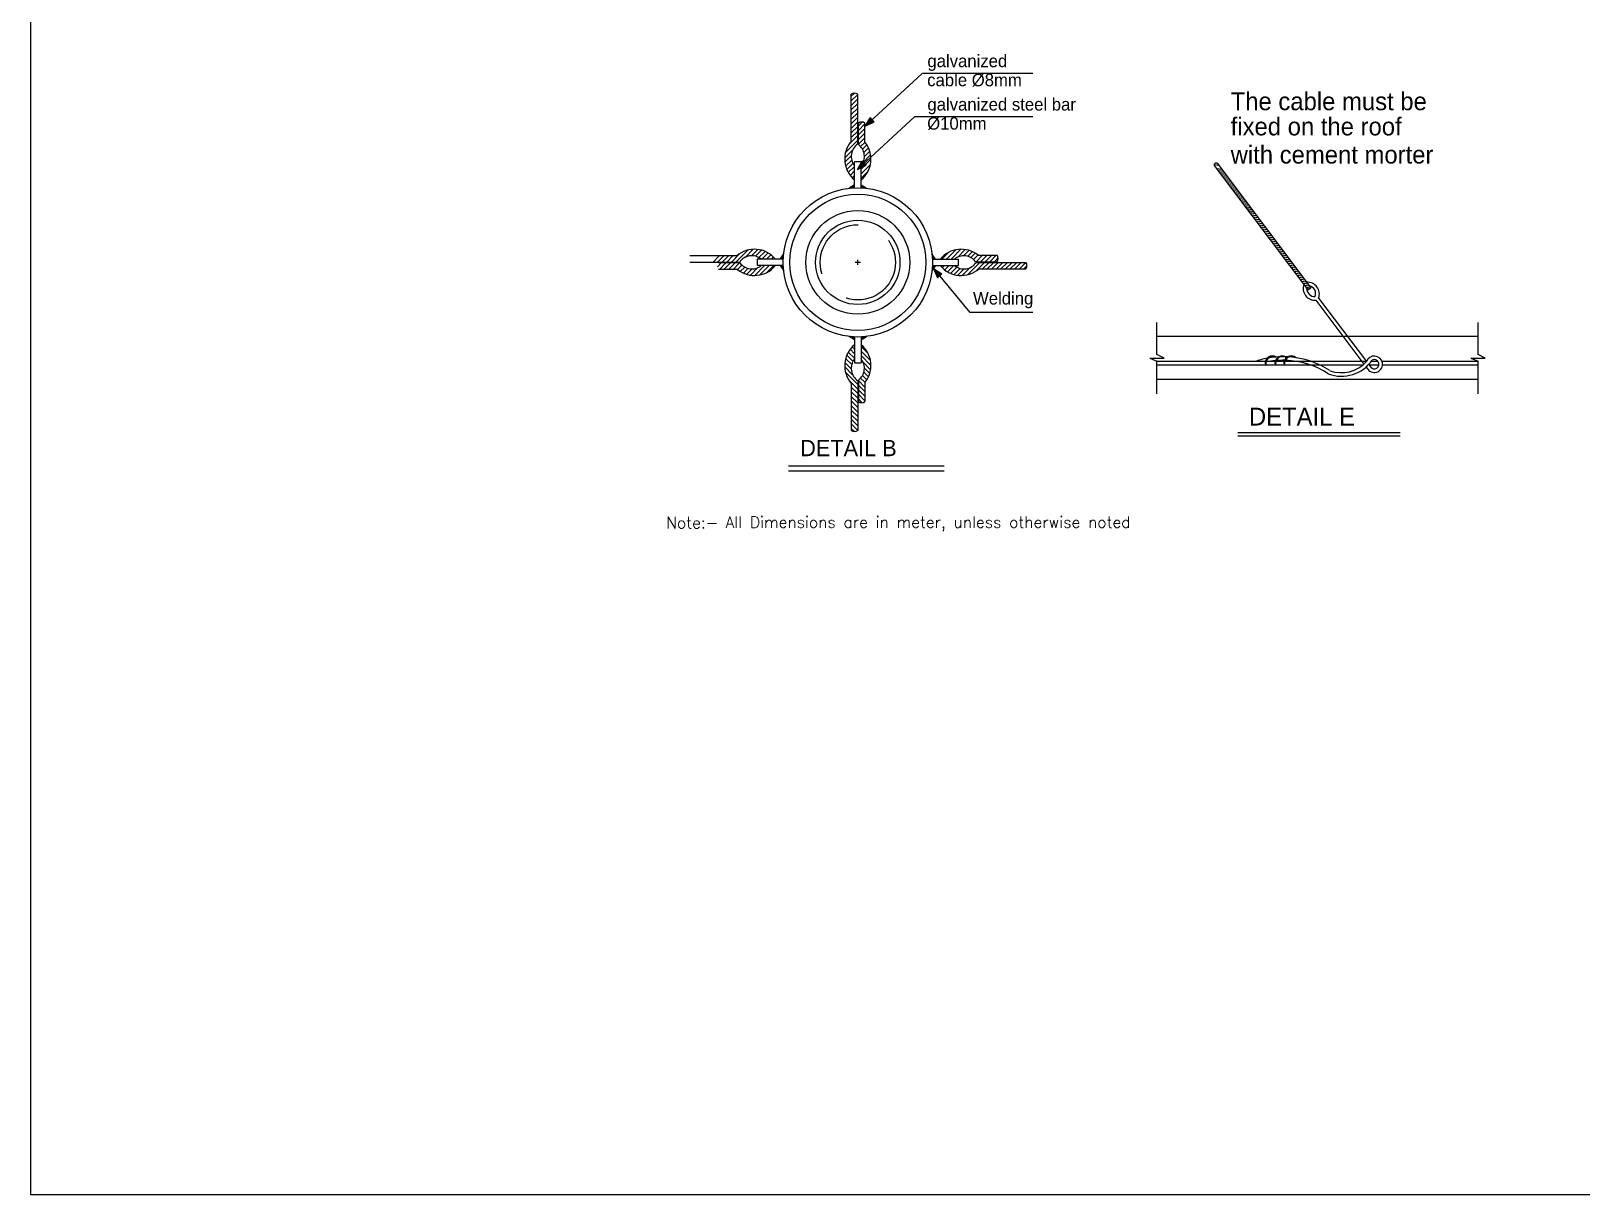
# Model space of a CAD drawing. Extents: x 152089 to 152185, y 180985 to 181226.
# Drawn here: x 152088.98 to 152129.88, y 180984.8 to 181015.52 of the extents above; entities that cross this region are included whole.
import ezdxf

# ---------------------------------------------------------------- set-up
doc = ezdxf.new("R2010")
doc.units = 0
doc.header["$LTSCALE"] = 3
doc.header["$MEASUREMENT"] = 0
doc.linetypes.add('DASHED2', pattern=[0.375, 0.25, -0.125])
doc.layers.get('0').update_dxf_attribs({"linetype": 'CONTINUOUS'})
for name, color, linetype in [('HATCH', 40, 'CONTINUOUS'), ('MECNEK', 6, 'CONTINUOUS'), ('TEXT', 7, 'CONTINUOUS'), ('TEXTS', 1, 'CONTINUOUS')]:
    doc.layers.add(name, color=color, linetype=linetype)
doc.styles.add('ROMANS', font='romans.shx')

msp = doc.modelspace()

# ---------------------------------------------------------------- hatches: boundary and pattern name
at = {"layer": 'HATCH'}
h = msp.add_hatch(color=256, dxfattribs=at)
h.paths.add_polyline_path([(152110.715, 181011.463), (152110.715, 181011.382, 0.018125), (152110.573, 181011.371)])
h.paths.add_polyline_path([(152110.887, 181011.463), (152111.029, 181011.371, 0.018125), (152110.887, 181011.382)])
h = msp.add_hatch(color=256, dxfattribs=at)
h.paths.add_polyline_path([(152108.752, 181009.5), (152108.833, 181009.5, -0.018125), (152108.845, 181009.642)])
h.paths.add_polyline_path([(152108.752, 181009.328), (152108.845, 181009.186, -0.018125), (152108.833, 181009.328)])
h = msp.add_hatch(color=256, dxfattribs=at)
h.paths.add_polyline_path([(152112.851, 181009.328), (152112.769, 181009.328, -0.018125), (152112.758, 181009.186)])
h.paths.add_polyline_path([(152112.851, 181009.5), (152112.758, 181009.642, -0.018125), (152112.769, 181009.5)])
h = msp.add_hatch(color=256, dxfattribs=at)
h.paths.add_polyline_path([(152110.715, 181007.365), (152110.715, 181007.446, -0.018125), (152110.573, 181007.457)])
h.paths.add_polyline_path([(152110.887, 181007.365), (152111.029, 181007.457, -0.018125), (152110.887, 181007.446)])
at = {"layer": 'TEXT'}
for points in [[(152111.232, 181013.122), (152111.125, 181013.236), (152110.996, 181013.008)], [(152111.025, 181011.977), (152110.918, 181012.091), (152110.789, 181011.863)], [(152112.799, 181009.249), (152112.904, 181009.009), (152113.022, 181009.112)]]:
    msp.add_hatch(color=2, dxfattribs=at).paths.add_polyline_path(points)

# ---------------------------------------------------------------- linework, layer by layer
at = {"layer": 'HATCH'}
for p, q in [((152110.71, 181013.878), (152110.63, 181013.798)), ((152110.801, 181013.848), (152110.63, 181013.677)), ((152110.801, 181013.727), (152110.63, 181013.556)), ((152110.801, 181013.606), (152110.63, 181013.435)), ((152110.801, 181013.485), (152110.63, 181013.313)), ((152110.801, 181013.364), (152110.63, 181013.192)), ((152110.801, 181013.242), (152110.63, 181013.071)), ((152110.801, 181013.121), (152110.63, 181012.95)), ((152110.918, 181013.117), (152110.818, 181013.017)), ((152110.99, 181013.068), (152110.818, 181012.896)), ((152110.801, 181012.758), (152110.568, 181012.525)), ((152110.801, 181013), (152110.63, 181012.829)), ((152110.801, 181012.879), (152110.63, 181012.708)), ((152110.99, 181012.946), (152110.818, 181012.775)), ((152110.99, 181012.825), (152110.818, 181012.654)), ((152110.99, 181012.704), (152110.818, 181012.533)), ((152110.664, 181012.379), (152110.456, 181012.171)), ((152110.801, 181012.637), (152110.477, 181012.313)), ((152110.991, 181012.585), (152110.876, 181012.47)), ((152111.041, 181012.514), (152110.926, 181012.399)), ((152111.138, 181012.248), (152110.941, 181012.05)), ((152111.083, 181012.434), (152110.961, 181012.313)), ((152111.116, 181012.346), (152110.975, 181012.205)), ((152110.627, 181012.221), (152110.461, 181012.054)), ((152110.64, 181012.112), (152110.48, 181011.953)), ((152110.674, 181012.025), (152110.511, 181011.863)), ((152110.715, 181011.946), (152110.551, 181011.782)), ((152111.147, 181012.135), (152110.887, 181011.875)), ((152111.133, 181012), (152110.887, 181011.754)), ((152120.322, 181011.974), (152120.205, 181011.99)), ((152120.282, 181012.027), (152120.24, 181012.033)), ((152120.402, 181011.867), (152120.271, 181011.886)), ((152120.443, 181011.814), (152120.311, 181011.833)), ((152110.715, 181011.825), (152110.6, 181011.709)), ((152110.715, 181011.703), (152110.655, 181011.643)), ((152111.068, 181011.814), (152110.887, 181011.632)), ((152120.483, 181011.761), (152120.351, 181011.78)), ((152120.523, 181011.708), (152120.391, 181011.726)), ((152120.563, 181011.655), (152120.431, 181011.673)), ((152120.603, 181011.602), (152120.471, 181011.62)), ((152120.643, 181011.548), (152120.511, 181011.567)), ((152120.683, 181011.495), (152120.551, 181011.514)), ((152120.723, 181011.442), (152120.591, 181011.461)), ((152120.763, 181011.389), (152120.631, 181011.407)), ((152120.803, 181011.336), (152120.671, 181011.354)), ((152120.843, 181011.283), (152120.711, 181011.301)), ((152120.883, 181011.23), (152120.751, 181011.248)), ((152120.923, 181011.176), (152120.791, 181011.195)), ((152120.963, 181011.123), (152120.831, 181011.142)), ((152121.003, 181011.07), (152120.871, 181011.089)), ((152121.043, 181011.017), (152120.911, 181011.035)), ((152121.083, 181010.964), (152120.952, 181010.982)), ((152121.123, 181010.911), (152120.992, 181010.929)), ((152121.163, 181010.857), (152121.032, 181010.876)), ((152121.203, 181010.804), (152121.072, 181010.823)), ((152121.244, 181010.751), (152121.112, 181010.77)), ((152121.284, 181010.698), (152121.152, 181010.717)), ((152121.324, 181010.645), (152121.192, 181010.663)), ((152121.364, 181010.592), (152121.232, 181010.61)), ((152121.404, 181010.539), (152121.272, 181010.557)), ((152121.444, 181010.485), (152121.312, 181010.504)), ((152121.484, 181010.432), (152121.352, 181010.451)), ((152121.524, 181010.379), (152121.392, 181010.398)), ((152121.564, 181010.326), (152121.432, 181010.345)), ((152121.604, 181010.273), (152121.472, 181010.291)), ((152121.644, 181010.22), (152121.512, 181010.238)), ((152121.684, 181010.167), (152121.552, 181010.185)), ((152121.724, 181010.113), (152121.592, 181010.132)), ((152121.764, 181010.06), (152121.632, 181010.079)), ((152121.804, 181010.007), (152121.672, 181010.026)), ((152121.844, 181009.954), (152121.712, 181009.973)), ((152121.884, 181009.901), (152121.753, 181009.919)), ((152121.924, 181009.848), (152121.793, 181009.866)), ((152121.964, 181009.795), (152121.833, 181009.813)), ((152106.973, 181009.414), (152107.144, 181009.585)), ((152107.094, 181009.414), (152107.265, 181009.585)), ((152107.098, 181009.297), (152107.198, 181009.397)), ((152107.148, 181009.226), (152107.319, 181009.397)), ((152107.215, 181009.414), (152107.386, 181009.585)), ((152107.269, 181009.226), (152107.44, 181009.397)), ((152107.336, 181009.414), (152107.507, 181009.585)), ((152107.39, 181009.226), (152107.561, 181009.397)), ((152107.457, 181009.414), (152107.69, 181009.647)), ((152107.511, 181009.226), (152107.682, 181009.397)), ((152107.578, 181009.414), (152107.903, 181009.738)), ((152107.836, 181009.551), (152108.044, 181009.759)), ((152107.994, 181009.588), (152108.161, 181009.754)), ((152108.103, 181009.575), (152108.262, 181009.735)), ((152108.19, 181009.541), (152108.353, 181009.704)), ((152108.269, 181009.5), (152108.434, 181009.664)), ((152108.391, 181009.5), (152108.506, 181009.616)), ((152108.512, 181009.5), (152108.572, 181009.56)), ((152113.201, 181009.681), (152113.02, 181009.5)), ((152113.387, 181009.746), (152113.141, 181009.5)), ((152113.522, 181009.76), (152113.262, 181009.5)), ((152113.635, 181009.751), (152113.437, 181009.554)), ((152113.733, 181009.729), (152113.592, 181009.588)), ((152113.822, 181009.696), (152113.7, 181009.574)), ((152114.024, 181009.414), (152113.7, 181009.09)), ((152113.901, 181009.654), (152113.786, 181009.539)), ((152113.972, 181009.604), (152113.857, 181009.489)), ((152114.145, 181009.414), (152113.912, 181009.181)), ((152114.091, 181009.602), (152113.92, 181009.431)), ((152114.212, 181009.602), (152114.041, 181009.431)), ((152114.266, 181009.414), (152114.095, 181009.243)), ((152114.334, 181009.602), (152114.162, 181009.431)), ((152114.387, 181009.414), (152114.216, 181009.243)), ((152114.455, 181009.602), (152114.283, 181009.431)), ((152114.508, 181009.414), (152114.337, 181009.243)), ((152114.504, 181009.531), (152114.404, 181009.431)), ((152114.63, 181009.414), (152114.458, 181009.243)), ((152114.751, 181009.414), (152114.579, 181009.243)), ((152114.872, 181009.414), (152114.701, 181009.243)), ((152114.993, 181009.414), (152114.822, 181009.243)), ((152115.114, 181009.414), (152114.943, 181009.243)), ((152115.235, 181009.414), (152115.064, 181009.243)), ((152122.004, 181009.741), (152121.873, 181009.76)), ((152122.045, 181009.688), (152121.913, 181009.707)), ((152122.085, 181009.635), (152121.953, 181009.654)), ((152122.125, 181009.582), (152121.993, 181009.6)), ((152122.165, 181009.529), (152122.033, 181009.547)), ((152122.205, 181009.476), (152122.073, 181009.494)), ((152122.245, 181009.423), (152122.113, 181009.441)), ((152122.285, 181009.369), (152122.153, 181009.388)), ((152107.63, 181009.224), (152107.745, 181009.339)), ((152107.701, 181009.174), (152107.816, 181009.289)), ((152107.781, 181009.132), (152107.902, 181009.254)), ((152107.869, 181009.099), (152108.01, 181009.24)), ((152107.968, 181009.077), (152108.165, 181009.274)), ((152108.081, 181009.069), (152108.34, 181009.328)), ((152108.216, 181009.082), (152108.462, 181009.328)), ((152108.401, 181009.147), (152108.583, 181009.328)), ((152113.091, 181009.328), (152113.03, 181009.268)), ((152113.212, 181009.328), (152113.096, 181009.213)), ((152113.333, 181009.328), (152113.169, 181009.164)), ((152113.412, 181009.287), (152113.25, 181009.124)), ((152113.499, 181009.253), (152113.34, 181009.093)), ((152113.608, 181009.24), (152113.441, 181009.074)), ((152113.766, 181009.277), (152113.558, 181009.069)), ((152115.265, 181009.323), (152115.185, 181009.243)), ((152122.325, 181009.316), (152122.193, 181009.335)), ((152122.365, 181009.263), (152122.233, 181009.282)), ((152122.405, 181009.21), (152122.273, 181009.228)), ((152122.405, 181009.21), (152122.273, 181009.228)), ((152122.445, 181009.157), (152122.313, 181009.175)), ((152122.485, 181009.104), (152122.353, 181009.122)), ((152122.525, 181009.05), (152122.393, 181009.069)), ((152122.565, 181008.997), (152122.433, 181009.016)), ((152122.605, 181008.944), (152122.473, 181008.963)), ((152122.645, 181008.891), (152122.513, 181008.91)), ((152122.685, 181008.838), (152122.553, 181008.856)), ((152122.725, 181008.785), (152122.594, 181008.803)), ((152122.74, 181008.735), (152122.634, 181008.75)), ((152122.687, 181008.695), (152122.674, 181008.697)), ((152110.674, 181006.803), (152110.511, 181006.965)), ((152110.715, 181006.882), (152110.551, 181007.046)), ((152110.715, 181007.004), (152110.6, 181007.119)), ((152110.715, 181007.125), (152110.655, 181007.185)), ((152111.068, 181007.014), (152110.887, 181007.196)), ((152111.133, 181006.828), (152110.887, 181007.074)), ((152111.147, 181006.694), (152110.887, 181006.953)), ((152110.664, 181006.449), (152110.456, 181006.657)), ((152110.627, 181006.607), (152110.461, 181006.774)), ((152110.801, 181006.191), (152110.477, 181006.515)), ((152110.64, 181006.716), (152110.48, 181006.875)), ((152111.138, 181006.581), (152110.941, 181006.778)), ((152111.083, 181006.394), (152110.961, 181006.515)), ((152111.116, 181006.482), (152110.975, 181006.623)), ((152110.801, 181006.07), (152110.568, 181006.303)), ((152110.801, 181005.949), (152110.63, 181006.12)), ((152110.99, 181006.124), (152110.818, 181006.295)), ((152110.99, 181006.003), (152110.818, 181006.174)), ((152110.991, 181006.243), (152110.876, 181006.358)), ((152111.041, 181006.314), (152110.926, 181006.429)), ((152110.801, 181005.828), (152110.63, 181005.999)), ((152110.801, 181005.707), (152110.63, 181005.878)), ((152110.801, 181005.586), (152110.63, 181005.757)), ((152110.99, 181005.882), (152110.818, 181006.053)), ((152110.99, 181005.761), (152110.818, 181005.932)), ((152110.918, 181005.711), (152110.818, 181005.811)), ((152110.801, 181005.464), (152110.63, 181005.636)), ((152110.801, 181005.343), (152110.63, 181005.515)), ((152110.801, 181005.222), (152110.63, 181005.394)), ((152110.801, 181005.101), (152110.63, 181005.272)), ((152110.801, 181004.98), (152110.63, 181005.151)), ((152110.71, 181004.95), (152110.63, 181005.03))]:
    msp.add_line(p, q, dxfattribs=at)
at = {"layer": 'MECNEK'}
for p, q in [((152110.63, 181012.608), (152110.63, 181013.849)), ((152110.801, 181012.539), (152110.801, 181013.849)), ((152110.818, 181012.523), (152110.818, 181013.089)), ((152110.99, 181012.587), (152110.99, 181013.089)), ((152110.715, 181011.382), (152110.715, 181012.068)), ((152110.887, 181011.382), (152110.887, 181012.068)), ((152120.206, 181011.972), (152122.679, 181008.689)), ((152120.281, 181012.029), (152122.755, 181008.746)), ((152110.715, 181011.463), (152110.573, 181011.371)), ((152110.887, 181011.463), (152111.029, 181011.371)), ((152107.607, 181009.585), (152106.366, 181009.585)), ((152107.676, 181009.414), (152106.366, 181009.414)), ((152107.693, 181009.397), (152107.126, 181009.397)), ((152108.833, 181009.5), (152108.148, 181009.5)), ((152108.752, 181009.5), (152108.845, 181009.642)), ((152110.872, 181009.414), (152110.733, 181009.414)), ((152110.801, 181009.353), (152110.801, 181009.482)), ((152112.851, 181009.5), (152112.758, 181009.642)), ((152112.769, 181009.5), (152113.455, 181009.5)), ((152113.91, 181009.431), (152114.476, 181009.431)), ((152113.926, 181009.414), (152115.236, 181009.414)), ((152113.974, 181009.602), (152114.476, 181009.602)), ((152107.628, 181009.226), (152107.126, 181009.226)), ((152108.833, 181009.328), (152108.148, 181009.328)), ((152108.752, 181009.328), (152108.845, 181009.186)), ((152112.851, 181009.328), (152112.758, 181009.186)), ((152112.769, 181009.328), (152113.455, 181009.328)), ((152113.995, 181009.243), (152115.236, 181009.243)), ((152122.679, 181008.689), (152122.755, 181008.746)), ((152122.886, 181008.415), (152124.158, 181006.728)), ((152122.961, 181008.472), (152124.225, 181006.795)), ((152118.696, 181006.978), (152118.696, 181007.83)), ((152127.167, 181006.978), (152127.167, 181007.83)), ((152110.715, 181007.365), (152110.573, 181007.457)), ((152110.715, 181007.446), (152110.715, 181006.76)), ((152110.887, 181007.365), (152111.029, 181007.457)), ((152110.887, 181007.446), (152110.887, 181006.76)), ((152127.167, 181007.453), (152118.696, 181007.453)), ((152118.885, 181006.889), (152118.696, 181006.978)), ((152127.355, 181006.889), (152127.167, 181006.978)), ((152118.508, 181006.889), (152118.885, 181006.889)), ((152118.508, 181006.889), (152118.696, 181006.806)), ((152118.696, 181005.948), (152118.696, 181006.806)), ((152121.556, 181006.795), (152118.696, 181006.795)), ((152124.125, 181006.7), (152118.696, 181006.7)), ((152121.813, 181006.795), (152121.575, 181006.795)), ((152122.049, 181006.795), (152121.833, 181006.795)), ((152124.225, 181006.795), (152122.068, 181006.795)), ((152124.214, 181006.652), (152124.261, 181006.591)), ((152124.283, 181006.718), (152124.335, 181006.648)), ((152124.55, 181006.7), (152124.296, 181006.7)), ((152124.531, 181006.795), (152124.348, 181006.795)), ((152127.167, 181006.795), (152124.636, 181006.795)), ((152127.167, 181006.7), (152124.645, 181006.7)), ((152126.978, 181006.889), (152127.355, 181006.889)), ((152126.978, 181006.889), (152127.167, 181006.806)), ((152127.167, 181005.948), (152127.167, 181006.806)), ((152110.63, 181006.22), (152110.63, 181004.979)), ((152110.801, 181006.289), (152110.801, 181004.979)), ((152110.818, 181006.305), (152110.818, 181005.739)), ((152110.99, 181006.241), (152110.99, 181005.739)), ((152127.167, 181006.324), (152118.696, 181006.324))]:
    msp.add_line(p, q, dxfattribs=at)
for radius in [1.97, 1.798, 1.37, 1.113]:
    msp.add_circle((152110.801, 181009.414), radius, dxfattribs=at)
at = {"layer": 'MECNEK', "linetype": 'DASHED2', "ltscale": 2.5}
msp.add_circle((152110.801, 181009.414), 0.993, dxfattribs=at)
at = {"layer": 'MECNEK'}
for centre, radius, start, end in [((152110.715, 181013.738), 0.14, 52.3498, 127.6502), ((152110.904, 181012.978), 0.14, 52.3498, 127.6502), ((152111.172, 181012.14), 0.717, 139.195, 230.3985), ((152111.022, 181012.212), 0.395, 124.0272, 219.0711), ((152110.585, 181012.21), 0.39, 320.6375, 53.3178), ((152110.43, 181012.14), 0.717, 309.6015, 38.6628), ((152110.801, 181009.414), 2.655, 88.1514, 91.8486), ((152120.256, 181011.984), 0.0517, 61.428, 192.572), ((152108.076, 181009.043), 0.717, 39.6015, 130.805), ((152108.003, 181009.193), 0.395, 50.9289, 145.9728), ((152108.005, 181009.63), 0.39, 216.6822, 309.3625), ((152110.801, 181009.414), 2.655, 178.1514, 181.8486), ((152113.527, 181009.043), 0.717, 51.3372, 140.3985), ((152113.597, 181009.198), 0.39, 36.6822, 129.3625), ((152113.599, 181009.635), 0.395, 230.9289, 325.9728), ((152110.801, 181009.414), 2.655, 358.1514, 1.8486), ((152114.365, 181009.517), 0.14, 322.3498, 37.6502), ((152115.125, 181009.328), 0.14, 322.3498, 37.6502), ((152108.076, 181009.785), 0.717, 231.3372, 320.3985), ((152113.527, 181009.785), 0.717, 219.6015, 310.805), ((152122.863, 181008.725), 0.311, 159.7236, 274.2764), ((152122.862, 181008.727), 0.217, 177.9289, 272.3741), ((152122.669, 181008.58), 0.311, 339.7236, 94.2764), ((152122.669, 181008.584), 0.214, 340.0032, 76.3625), ((152111.172, 181006.688), 0.717, 129.6015, 220.805), ((152110.43, 181006.688), 0.717, 321.3372, 50.3985), ((152121.747, 181006.749), 0.197, 58.0094, 194.2946), ((152121.747, 181006.749), 0.178, 67.0738, 195.8449), ((152122.005, 181006.749), 0.197, 61.2875, 194.2946), ((152122.005, 181006.749), 0.178, 77.4323, 195.8449), ((152122.24, 181006.749), 0.197, 48.4773, 194.2946), ((152122.24, 181006.749), 0.178, 59.3612, 195.8449), ((152124.43, 181006.726), 0.217, 218.5176, 161.4071), ((152111.022, 181006.616), 0.395, 140.9289, 235.9728), ((152110.801, 181009.414), 2.655, 268.1514, 271.8486), ((152110.585, 181006.618), 0.39, 306.6822, 39.3625), ((152122.027, 181004.67), 2.253, 100.8556, 109.4157), ((152122.027, 181004.67), 2.253, 93.0606, 99.9644), ((152122.027, 181004.67), 2.159, 89.1096, 100.1841), ((152122.027, 181004.67), 2.253, 87.0535, 91.6415), ((152122.027, 181004.67), 2.159, 56.5516, 88.5634), ((152122.027, 181004.67), 2.253, 56.8313, 86.0322), ((152123.564, 181007.396), 0.988, 249.4266, 325.4877), ((152123.564, 181007.396), 0.894, 250.0832, 317.7188), ((152124.43, 181006.726), 0.122, 218.5176, 115.3914), ((152110.904, 181005.85), 0.14, 232.3498, 307.6502), ((152110.715, 181005.09), 0.14, 232.3498, 307.6502)]:
    msp.add_arc(centre, radius, start, end, dxfattribs=at)
at = {"layer": 'TEXT', "color": 2}
for p, q in [((152112.503, 181014.396), (152110.996, 181013.008)), ((152115.423, 181014.399), (152112.507, 181014.399)), ((152112.299, 181013.254), (152110.789, 181011.863)), ((152110.996, 181013.008), (152111.125, 181013.236)), ((152110.996, 181013.008), (152111.232, 181013.122)), ((152111.232, 181013.122), (152111.125, 181013.236)), ((152115.423, 181013.254), (152112.299, 181013.254)), ((152110.789, 181011.863), (152110.918, 181012.091)), ((152110.789, 181011.863), (152111.025, 181011.977)), ((152111.025, 181011.977), (152110.918, 181012.091)), ((152112.799, 181009.249), (152112.904, 181009.009)), ((152112.799, 181009.249), (152113.022, 181009.112)), ((152113.769, 181008.087), (152112.882, 181009.156)), ((152113.022, 181009.112), (152112.904, 181009.009)), ((152115.423, 181008.087), (152113.769, 181008.087)), ((152120.825, 181004.927), (152125.109, 181004.927)), ((152120.825, 181004.835), (152125.109, 181004.835)), ((152108.971, 181004.045), (152113.076, 181004.045)), ((152108.971, 181003.916), (152113.076, 181003.916))]:
    msp.add_line(p, q, dxfattribs=at)
at = {"layer": 'TEXTS'}
msp.add_lwpolyline([(152088.983, 181226.11), (152185.029, 181226.11), (152185.029, 180984.801), (152088.983, 180984.801)], close=True, dxfattribs=at)

# ---------------------------------------------------------------- texts
at = {"color": 4, "linetype": 'Continuous'}
msp.add_text('DETAIL B ', height=0.4282, dxfattribs=at).set_placement((152109.281, 181004.299))
at = {"layer": 'TEXT', "color": 0}
for s, height, p in [('galvanized', 0.3294, (152112.638, 181014.565)), ('cable %%C8mm', 0.3294, (152112.632, 181014.062)), ('The cable must be ', 0.47057, (152120.64, 181013.429)), ('galvanized steel bar', 0.3294, (152112.638, 181013.42)), ('%%C10mm', 0.3294, (152112.632, 181012.916)), ('fixed on the roof', 0.47057, (152120.64, 181012.765)), ('with cement morter', 0.47057, (152120.64, 181012.022)), ('Welding', 0.3294, (152113.841, 181008.301)), ('DETAIL E ', 0.4706, (152121.122, 181005.108))]:
    msp.add_text(s, height=height, dxfattribs=at).set_placement(p)
at = {"layer": 'TEXT', "color": 1, "linetype": 'Continuous', "ltscale": 5, "style": 'ROMANS'}
for s, p in [('Note:-', (152105.746, 181002.394)), ('       All Dimensions are in meter, unless otherwise noted', (152105.746, 181002.408))]:
    msp.add_text(s, height=0.3, dxfattribs=at).set_placement(p)

doc.saveas('drawing.dxf')
